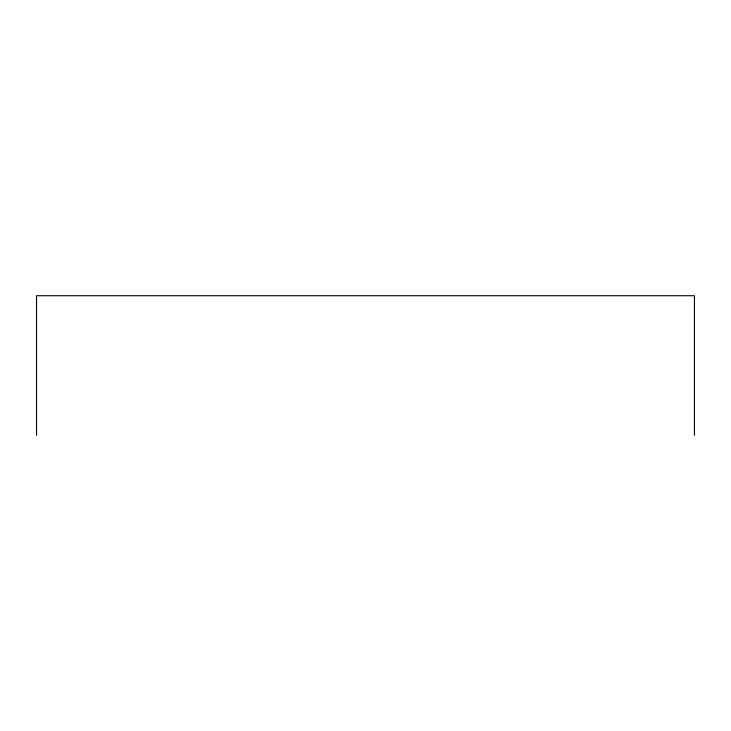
<?xml version="1.0" encoding="UTF-8"?>
<svg xmlns="http://www.w3.org/2000/svg" width="731" height="731" viewBox="0 0 731 731"><rect width="100%" height="100%" fill="white"/><g stroke="black" fill="none" stroke-linecap="round" stroke-linejoin="round"><path stroke-width="1.1" d="M694.45 435.274L694.45 295.726L36.55 295.726L36.55 435.274"/></g></svg>
